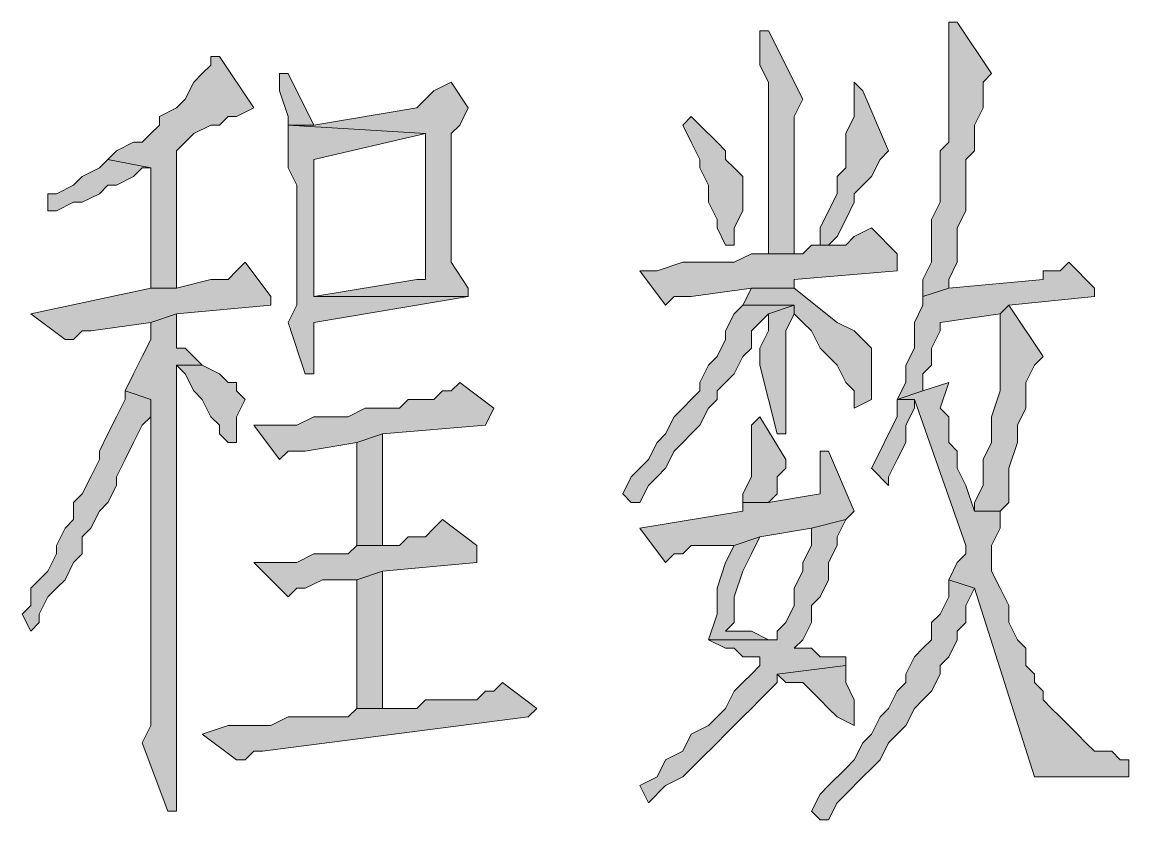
# Model space of a CAD drawing. Header units: millimetres. Extents: x 24 to 410, y 10 to 282.
# Drawn here: x 380.79 to 386.25, y 38.73 to 42.67 of the extents above; entities that cross this region are included whole.
import ezdxf

# ---------------------------------------------------------------- set-up
doc = ezdxf.new("R2010")
doc.units = ezdxf.units.MM

msp = doc.modelspace()

# ---------------------------------------------------------------- hatches: boundary and pattern name
h = msp.add_hatch(color=7)
h.dxf.hatch_style = 2
h.paths.add_polyline_path([(385.402667, 42.672), (385.360333, 42.672), (385.360333, 42.587333), (385.360333, 42.079333), (385.318, 42.037), (385.318, 41.783), (385.275667, 41.698333), (385.275667, 41.486667), (385.233333, 41.402), (385.233333, 41.317333), (385.360333, 41.359667), (385.360333, 41.402), (385.402667, 41.486667), (385.402667, 41.656), (385.445, 41.740667), (385.445, 41.994667), (385.487333, 42.037), (385.487333, 42.164), (385.529667, 42.248667), (385.529667, 42.375667), (385.572, 42.418)])
h = msp.add_hatch(color=7)
h.dxf.hatch_style = 2
h.paths.add_polyline_path([(384.471333, 42.629667), (384.429, 42.629667), (384.429, 42.545), (384.429, 42.460333), (384.471333, 42.375667), (384.471333, 41.529), (384.598333, 41.529), (384.598333, 42.079333), (384.598333, 42.121667), (384.598333, 42.206333), (384.640667, 42.291)])
h = msp.add_hatch(color=7)
h.dxf.hatch_style = 2
h.paths.add_polyline_path([(381.762, 42.502667), (381.719667, 42.502667), (381.719667, 42.460333), (381.677333, 42.418), (381.635, 42.375667), (381.592667, 42.291), (381.550333, 42.248667), (381.465667, 42.206333), (381.465667, 42.164), (381.423333, 42.121667), (381.381, 42.079333), (381.338667, 42.079333), (381.254, 42.037), (381.211667, 41.994667), (381.423333, 41.952333), (381.423333, 41.359667), (381.550333, 41.359667), (381.550333, 42.037), (381.592667, 42.079333), (381.635, 42.121667), (381.719667, 42.164), (381.762, 42.164), (381.804333, 42.206333), (381.846667, 42.206333), (381.931333, 42.248667)])
h = msp.add_hatch(color=7)
h.dxf.hatch_style = 2
h.paths.add_polyline_path([(382.100667, 42.418), (382.058333, 42.418), (382.058333, 42.333333), (382.100667, 42.206333), (382.100667, 42.164), (382.227667, 42.164)])
h = msp.add_hatch(color=7)
h.dxf.hatch_style = 2
h.paths.add_polyline_path([(382.905, 42.375667), (382.820333, 42.333333), (382.778, 42.291), (382.735667, 42.248667), (382.227667, 42.164), (382.100667, 42.164), (382.778, 42.121667), (382.778, 41.402), (382.735667, 41.402), (382.227667, 41.317333), (382.989667, 41.317333), (382.989667, 41.359667), (382.905, 41.486667), (382.905, 42.121667), (382.947333, 42.164), (382.989667, 42.248667)])
h = msp.add_hatch(color=7)
h.dxf.hatch_style = 2
h.paths.add_polyline_path([(384.894667, 42.375667), (384.894667, 42.206333), (384.852333, 42.121667), (384.852333, 41.952333), (384.81, 41.91), (384.81, 41.825333), (384.767667, 41.740667), (384.725333, 41.656), (384.725333, 41.571333), (384.683, 41.571333), (384.767667, 41.571333), (384.81, 41.613667), (384.852333, 41.698333), (384.894667, 41.783), (384.894667, 41.825333), (384.937, 41.867667), (384.979333, 41.91), (385.021667, 41.994667), (385.064, 42.037), (384.937, 42.333333)])
h = msp.add_hatch(color=7)
h.dxf.hatch_style = 2
h.paths.add_polyline_path([(382.100667, 42.164), (382.100667, 41.952333), (382.143, 41.867667), (382.143, 41.275), (382.100667, 41.190333), (382.185333, 40.936333), (382.227667, 40.936333), (382.227667, 40.978667), (382.227667, 41.190333), (382.989667, 41.317333), (382.227667, 41.317333), (382.227667, 41.359667), (382.227667, 41.529), (382.227667, 41.613667), (382.227667, 41.994667), (382.778, 42.121667)])
h = msp.add_hatch(color=7)
h.dxf.hatch_style = 2
h.paths.add_polyline_path([(384.090333, 42.206333), (384.048, 42.164), (384.090333, 42.079333), (384.132667, 41.994667), (384.132667, 41.952333), (384.175, 41.867667), (384.175, 41.783), (384.217333, 41.698333), (384.217333, 41.656), (384.259667, 41.571333), (384.302, 41.571333), (384.302, 41.656), (384.344333, 41.740667), (384.344333, 41.91), (384.302, 41.952333), (384.259667, 41.994667), (384.259667, 42.037), (384.217333, 42.079333), (384.132667, 42.164)])
h = msp.add_hatch(color=7)
h.dxf.hatch_style = 2
h.paths.add_polyline_path([(381.211667, 41.994667), (381.169333, 41.952333), (381.084667, 41.91), (381.042333, 41.867667), (380.957667, 41.825333), (380.915333, 41.825333), (380.915333, 41.740667), (380.957667, 41.740667), (381.042333, 41.783), (381.084667, 41.783), (381.169333, 41.825333), (381.211667, 41.867667), (381.254, 41.867667), (381.338667, 41.91), (381.381, 41.952333), (381.423333, 41.952333)])
h = msp.add_hatch(color=7)
h.dxf.hatch_style = 2
h.paths.add_polyline_path([(384.979333, 41.656), (384.894667, 41.613667), (384.852333, 41.571333), (384.683, 41.571333), (384.640667, 41.529), (384.386667, 41.529), (384.302, 41.486667), (384.048, 41.486667), (383.921, 41.444333), (383.836333, 41.444333), (383.963333, 41.275), (384.005667, 41.317333), (384.090333, 41.317333), (384.386667, 41.359667), (384.598333, 41.359667), (384.598333, 41.402), (385.106333, 41.444333), (385.106333, 41.529)])
h = msp.add_hatch(color=7)
h.dxf.hatch_style = 2
h.paths.add_polyline_path([(381.889, 41.486667), (381.846667, 41.444333), (381.804333, 41.402), (381.719667, 41.402), (381.550333, 41.359667), (381.423333, 41.359667), (380.830667, 41.232667), (381, 41.105667), (381.042333, 41.105667), (381.084667, 41.148), (381.127, 41.148), (381.423333, 41.190333), (381.550333, 41.232667), (382.016, 41.275), (382.016, 41.317333)])
h = msp.add_hatch(color=7)
h.dxf.hatch_style = 2
h.paths.add_polyline_path([(385.953, 41.486667), (385.910667, 41.444333), (385.826, 41.444333), (385.826, 41.402), (385.360333, 41.359667), (385.233333, 41.317333), (385.233333, 41.275), (385.191, 41.190333), (385.191, 41.063333), (385.148667, 40.978667), (385.148667, 40.894), (385.106333, 40.809333), (385.233333, 40.851667), (385.233333, 40.936333), (385.275667, 40.978667), (385.275667, 41.063333), (385.318, 41.148), (385.318, 41.190333), (385.614333, 41.232667), (385.656667, 41.275), (386.08, 41.317333), (386.08, 41.359667)])
h = msp.add_hatch(color=7)
h.dxf.hatch_style = 2
h.paths.add_polyline_path([(384.598333, 41.359667), (384.386667, 41.359667), (384.344333, 41.275), (384.598333, 41.275), (384.598333, 41.232667), (384.640667, 41.190333), (384.683, 41.148), (384.725333, 41.063333), (384.767667, 41.021), (384.81, 40.978667), (384.852333, 40.894), (384.894667, 40.851667), (384.894667, 40.767), (384.979333, 40.809333), (384.979333, 41.063333), (384.937, 41.105667), (384.894667, 41.148), (384.81, 41.190333)])
h = msp.add_hatch(color=7)
h.dxf.hatch_style = 2
h.paths.add_polyline_path([(381.550333, 41.232667), (381.423333, 41.190333), (381.423333, 41.105667), (381.381, 41.021), (381.338667, 40.936333), (381.296333, 40.851667), (381.423333, 40.809333), (381.423333, 39.454667), (381.423333, 39.412333), (381.423333, 39.200667), (381.381, 39.116), (381.508, 38.777333), (381.550333, 38.777333), (381.550333, 38.862), (381.550333, 40.978667), (381.677333, 40.978667), (381.592667, 41.063333), (381.550333, 41.063333)])
h = msp.add_hatch(color=7)
h.dxf.hatch_style = 2
h.paths.add_polyline_path([(384.344333, 41.275), (384.302, 41.232667), (384.259667, 41.148), (384.259667, 41.105667), (384.217333, 41.021), (384.175, 40.978667), (384.132667, 40.894), (384.132667, 40.851667), (384.090333, 40.809333), (384.048, 40.767), (384.005667, 40.724667), (383.963333, 40.64), (383.921, 40.597667), (383.878667, 40.513), (383.836333, 40.470667), (383.794, 40.428333), (383.751667, 40.343667), (383.794, 40.301333), (383.836333, 40.301333), (383.878667, 40.386), (383.921, 40.428333), (383.963333, 40.470667), (384.005667, 40.555333), (384.048, 40.597667), (384.090333, 40.64), (384.132667, 40.682333), (384.175, 40.767), (384.217333, 40.809333), (384.217333, 40.851667), (384.259667, 40.894), (384.302, 40.936333), (384.344333, 41.021), (384.386667, 41.063333), (384.386667, 41.148), (384.429, 41.190333), (384.471333, 41.232667), (384.598333, 41.275)])
h = msp.add_hatch(color=7)
h.dxf.hatch_style = 2
h.paths.add_polyline_path([(384.598333, 41.275), (384.471333, 41.232667), (384.471333, 41.148), (384.429, 41.063333), (384.429, 40.978667), (384.513667, 40.64), (384.556, 40.64), (384.556, 40.724667), (384.556, 41.148), (384.598333, 41.232667)])
h = msp.add_hatch(color=7)
h.dxf.hatch_style = 2
h.paths.add_polyline_path([(385.656667, 41.275), (385.614333, 41.232667), (385.614333, 40.851667), (385.572, 40.724667), (385.572, 40.597667), (385.529667, 40.513), (385.529667, 40.386), (385.487333, 40.301333), (385.487333, 40.259), (385.614333, 40.259), (385.656667, 40.301333), (385.656667, 40.470667), (385.699, 40.597667), (385.699, 40.682333), (385.741333, 40.767), (385.741333, 40.894), (385.783667, 40.978667), (385.826, 41.021)])
h = msp.add_hatch(color=7)
h.dxf.hatch_style = 2
h.paths.add_polyline_path([(381.677333, 40.978667), (381.550333, 40.978667), (381.592667, 40.936333), (381.635, 40.851667), (381.677333, 40.809333), (381.719667, 40.724667), (381.762, 40.682333), (381.762, 40.64), (381.804333, 40.597667), (381.846667, 40.597667), (381.846667, 40.724667), (381.889, 40.809333), (381.846667, 40.851667), (381.846667, 40.894), (381.804333, 40.894), (381.762, 40.936333)])
h = msp.add_hatch(color=7)
h.dxf.hatch_style = 2
h.paths.add_polyline_path([(381.296333, 40.851667), (381.296333, 40.809333), (381.254, 40.724667), (381.211667, 40.64), (381.169333, 40.555333), (381.169333, 40.513), (381.127, 40.428333), (381.084667, 40.343667), (381.042333, 40.301333), (381.042333, 40.216667), (381, 40.174333), (380.957667, 40.089667), (380.957667, 40.047333), (380.915333, 39.962667), (380.873, 39.920333), (380.830667, 39.878), (380.830667, 39.793333), (380.788333, 39.751), (380.830667, 39.666333), (380.873, 39.708667), (380.873, 39.751), (380.915333, 39.835667), (380.957667, 39.878), (381, 39.920333), (381.042333, 40.005), (381.084667, 40.047333), (381.084667, 40.132), (381.127, 40.174333), (381.169333, 40.259), (381.211667, 40.301333), (381.254, 40.386), (381.254, 40.428333), (381.296333, 40.513), (381.338667, 40.597667), (381.381, 40.682333), (381.423333, 40.724667), (381.423333, 40.809333)])
h = msp.add_hatch(color=7)
h.dxf.hatch_style = 2
h.paths.add_polyline_path([(382.947333, 40.894), (382.905, 40.851667), (382.862667, 40.851667), (382.820333, 40.809333), (382.693333, 40.809333), (382.651, 40.767), (382.481667, 40.767), (382.397, 40.724667), (382.227667, 40.724667), (382.143, 40.682333), (381.931333, 40.682333), (382.058333, 40.513), (382.100667, 40.555333), (382.185333, 40.555333), (382.439333, 40.597667), (382.566333, 40.64), (383.074333, 40.682333), (383.116667, 40.767)])
h = msp.add_hatch(color=7)
h.dxf.hatch_style = 2
h.paths.add_polyline_path([(385.360333, 40.894), (385.233333, 40.851667), (385.106333, 40.809333), (385.191, 40.809333), (385.445, 40.089667), (385.445, 40.047333), (385.402667, 40.005), (385.360333, 39.920333), (385.487333, 39.878), (385.783667, 38.946667), (386.249333, 38.946667), (386.249333, 39.031333), (386.207, 39.031333), (386.164667, 39.073667), (386.08, 39.073667), (386.037667, 39.116), (385.995333, 39.158333), (385.953, 39.200667), (385.910667, 39.243), (385.868333, 39.285333), (385.826, 39.327667), (385.826, 39.37), (385.783667, 39.412333), (385.783667, 39.454667), (385.741333, 39.497), (385.741333, 39.581667), (385.699, 39.624), (385.656667, 39.708667), (385.656667, 39.793333), (385.614333, 39.878), (385.572, 39.962667), (385.572, 40.089667), (385.614333, 40.174333), (385.614333, 40.259), (385.487333, 40.259), (385.445, 40.386), (385.402667, 40.470667), (385.402667, 40.555333), (385.360333, 40.597667), (385.360333, 40.724667), (385.318, 40.767)])
h = msp.add_hatch(color=7)
h.dxf.hatch_style = 2
h.paths.add_polyline_path([(385.106333, 40.809333), (385.106333, 40.724667), (385.064, 40.64), (385.021667, 40.555333), (384.979333, 40.470667), (385.064, 40.386), (385.064, 40.428333), (385.106333, 40.513), (385.148667, 40.597667), (385.148667, 40.682333), (385.191, 40.767), (385.191, 40.809333)])
h = msp.add_hatch(color=7)
h.dxf.hatch_style = 2
h.paths.add_polyline_path([(384.429, 40.724667), (384.386667, 40.682333), (384.386667, 40.428333), (384.344333, 40.343667), (384.344333, 40.301333), (384.471333, 40.301333), (384.513667, 40.343667), (384.513667, 40.428333), (384.556, 40.470667), (384.556, 40.513)])
h = msp.add_hatch(color=7)
h.dxf.hatch_style = 2
h.paths.add_polyline_path([(382.566333, 40.64), (382.439333, 40.597667), (382.439333, 40.089667), (382.566333, 40.089667)])
h = msp.add_hatch(color=7)
h.dxf.hatch_style = 2
h.paths.add_polyline_path([(384.767667, 40.555333), (384.725333, 40.555333), (384.725333, 40.513), (384.725333, 40.343667), (384.471333, 40.301333), (384.344333, 40.301333), (384.344333, 40.259), (383.836333, 40.174333), (383.963333, 40.005), (384.005667, 40.047333), (384.048, 40.047333), (384.090333, 40.089667), (384.302, 40.089667), (384.429, 40.132), (384.683, 40.174333), (384.852333, 40.216667), (384.894667, 40.259)])
h = msp.add_hatch(color=7)
h.dxf.hatch_style = 2
h.paths.add_polyline_path([(382.862667, 40.216667), (382.820333, 40.174333), (382.778, 40.132), (382.693333, 40.132), (382.651, 40.089667), (382.439333, 40.089667), (382.397, 40.047333), (382.227667, 40.047333), (382.143, 40.005), (381.931333, 40.005), (382.100667, 39.835667), (382.143, 39.878), (382.185333, 39.878), (382.27, 39.920333), (382.439333, 39.920333), (382.566333, 39.962667), (383.032, 40.005), (383.032, 40.089667)])
h = msp.add_hatch(color=7)
h.dxf.hatch_style = 2
h.paths.add_polyline_path([(384.852333, 40.216667), (384.683, 40.174333), (384.683, 40.089667), (384.640667, 40.005), (384.640667, 39.962667), (384.598333, 39.878), (384.598333, 39.793333), (384.556, 39.708667), (384.513667, 39.666333), (384.513667, 39.624), (384.175, 39.624), (384.259667, 39.581667), (384.302, 39.581667), (384.344333, 39.539333), (384.429, 39.539333), (384.429, 39.497), (384.386667, 39.454667), (384.344333, 39.412333), (384.302, 39.37), (384.259667, 39.285333), (384.217333, 39.243), (384.175, 39.200667), (384.090333, 39.158333), (384.048, 39.073667), (383.963333, 39.031333), (383.921, 38.946667), (383.836333, 38.904333), (383.878667, 38.819667), (383.963333, 38.904333), (384.048, 38.946667), (384.090333, 38.989), (384.132667, 39.031333), (384.217333, 39.116), (384.259667, 39.158333), (384.302, 39.200667), (384.344333, 39.243), (384.386667, 39.285333), (384.429, 39.327667), (384.471333, 39.37), (384.513667, 39.412333), (384.513667, 39.454667), (384.852333, 39.497), (384.852333, 39.539333), (384.81, 39.539333), (384.725333, 39.539333), (384.683, 39.581667), (384.598333, 39.581667), (384.640667, 39.624), (384.683, 39.708667), (384.683, 39.793333), (384.725333, 39.835667), (384.767667, 39.920333), (384.767667, 40.005), (384.81, 40.089667), (384.81, 40.132)])
h = msp.add_hatch(color=7)
h.dxf.hatch_style = 2
h.paths.add_polyline_path([(384.429, 40.132), (384.302, 40.089667), (384.259667, 40.005), (384.217333, 39.878), (384.217333, 39.751), (384.175, 39.624), (384.513667, 39.624), (384.471333, 39.624), (384.386667, 39.666333), (384.259667, 39.666333), (384.302, 39.708667), (384.302, 39.835667), (384.344333, 39.962667), (384.386667, 40.047333)])
h = msp.add_hatch(color=7)
h.dxf.hatch_style = 2
h.paths.add_polyline_path([(382.566333, 39.962667), (382.439333, 39.920333), (382.439333, 39.285333), (382.566333, 39.285333)])
h = msp.add_hatch(color=7)
h.dxf.hatch_style = 2
h.paths.add_polyline_path([(385.360333, 39.920333), (385.360333, 39.835667), (385.318, 39.751), (385.275667, 39.708667), (385.275667, 39.624), (385.233333, 39.581667), (385.191, 39.539333), (385.148667, 39.454667), (385.148667, 39.412333), (385.106333, 39.37), (385.064, 39.285333), (385.021667, 39.243), (384.979333, 39.158333), (384.937, 39.116), (384.894667, 39.031333), (384.852333, 38.989), (384.767667, 38.904333), (384.725333, 38.862), (384.683, 38.777333), (384.725333, 38.735), (384.767667, 38.735), (384.81, 38.819667), (384.852333, 38.862), (384.937, 38.946667), (384.979333, 38.989), (385.021667, 39.031333), (385.064, 39.116), (385.106333, 39.158333), (385.148667, 39.200667), (385.191, 39.285333), (385.233333, 39.327667), (385.275667, 39.37), (385.318, 39.454667), (385.318, 39.497), (385.360333, 39.539333), (385.402667, 39.624), (385.402667, 39.666333), (385.445, 39.708667), (385.445, 39.793333), (385.487333, 39.878)])
h = msp.add_hatch(color=7)
h.dxf.hatch_style = 2
h.paths.add_polyline_path([(384.852333, 39.497), (384.513667, 39.454667), (384.556, 39.412333), (384.640667, 39.412333), (384.683, 39.37), (384.725333, 39.327667), (384.767667, 39.285333), (384.81, 39.243), (384.894667, 39.200667), (384.894667, 39.327667), (384.852333, 39.412333)])
h = msp.add_hatch(color=7)
h.dxf.hatch_style = 2
h.paths.add_polyline_path([(383.159, 39.412333), (383.116667, 39.37), (383.074333, 39.37), (383.032, 39.327667), (382.778, 39.327667), (382.735667, 39.285333), (382.439333, 39.285333), (382.397, 39.243), (382.100667, 39.243), (382.016, 39.200667), (381.804333, 39.200667), (381.677333, 39.158333), (381.846667, 39.031333), (381.889, 39.031333), (381.931333, 39.073667), (381.973667, 39.073667), (383.286, 39.243), (383.328333, 39.285333)])

# ---------------------------------------------------------------- linework, layer by layer
at = {"color": 7, "lineweight": 0}
for points in [[(385.402667, 42.672), (385.360333, 42.672), (385.360333, 42.587333), (385.360333, 42.079333), (385.318, 42.037), (385.318, 41.783), (385.275667, 41.698333), (385.275667, 41.486667), (385.233333, 41.402), (385.233333, 41.317333), (385.360333, 41.359667), (385.360333, 41.402), (385.402667, 41.486667), (385.402667, 41.656), (385.445, 41.740667), (385.445, 41.994667), (385.487333, 42.037), (385.487333, 42.164), (385.529667, 42.248667), (385.529667, 42.375667), (385.572, 42.418)], [(384.471333, 42.629667), (384.429, 42.629667), (384.429, 42.545), (384.429, 42.460333), (384.471333, 42.375667), (384.471333, 41.529), (384.598333, 41.529), (384.598333, 42.079333), (384.598333, 42.121667), (384.598333, 42.206333), (384.640667, 42.291)], [(381.762, 42.502667), (381.719667, 42.502667), (381.719667, 42.460333), (381.677333, 42.418), (381.635, 42.375667), (381.592667, 42.291), (381.550333, 42.248667), (381.465667, 42.206333), (381.465667, 42.164), (381.423333, 42.121667), (381.381, 42.079333), (381.338667, 42.079333), (381.254, 42.037), (381.211667, 41.994667), (381.423333, 41.952333), (381.423333, 41.359667), (381.550333, 41.359667), (381.550333, 42.037), (381.592667, 42.079333), (381.635, 42.121667), (381.719667, 42.164), (381.762, 42.164), (381.804333, 42.206333), (381.846667, 42.206333), (381.931333, 42.248667)], [(382.100667, 42.418), (382.058333, 42.418), (382.058333, 42.333333), (382.100667, 42.206333), (382.100667, 42.164), (382.227667, 42.164)], [(382.905, 42.375667), (382.820333, 42.333333), (382.778, 42.291), (382.735667, 42.248667), (382.227667, 42.164), (382.100667, 42.164), (382.778, 42.121667), (382.778, 41.402), (382.735667, 41.402), (382.227667, 41.317333), (382.989667, 41.317333), (382.989667, 41.359667), (382.905, 41.486667), (382.905, 42.121667), (382.947333, 42.164), (382.989667, 42.248667)], [(384.894667, 42.375667), (384.894667, 42.206333), (384.852333, 42.121667), (384.852333, 41.952333), (384.81, 41.91), (384.81, 41.825333), (384.767667, 41.740667), (384.725333, 41.656), (384.725333, 41.571333), (384.683, 41.571333), (384.767667, 41.571333), (384.81, 41.613667), (384.852333, 41.698333), (384.894667, 41.783), (384.894667, 41.825333), (384.937, 41.867667), (384.979333, 41.91), (385.021667, 41.994667), (385.064, 42.037), (384.937, 42.333333)], [(382.100667, 42.164), (382.100667, 41.952333), (382.143, 41.867667), (382.143, 41.275), (382.100667, 41.190333), (382.185333, 40.936333), (382.227667, 40.936333), (382.227667, 40.978667), (382.227667, 41.190333), (382.989667, 41.317333), (382.227667, 41.317333), (382.227667, 41.359667), (382.227667, 41.529), (382.227667, 41.613667), (382.227667, 41.994667), (382.778, 42.121667)], [(384.090333, 42.206333), (384.048, 42.164), (384.090333, 42.079333), (384.132667, 41.994667), (384.132667, 41.952333), (384.175, 41.867667), (384.175, 41.783), (384.217333, 41.698333), (384.217333, 41.656), (384.259667, 41.571333), (384.302, 41.571333), (384.302, 41.656), (384.344333, 41.740667), (384.344333, 41.91), (384.302, 41.952333), (384.259667, 41.994667), (384.259667, 42.037), (384.217333, 42.079333), (384.132667, 42.164)], [(381.211667, 41.994667), (381.169333, 41.952333), (381.084667, 41.91), (381.042333, 41.867667), (380.957667, 41.825333), (380.915333, 41.825333), (380.915333, 41.740667), (380.957667, 41.740667), (381.042333, 41.783), (381.084667, 41.783), (381.169333, 41.825333), (381.211667, 41.867667), (381.254, 41.867667), (381.338667, 41.91), (381.381, 41.952333), (381.423333, 41.952333)], [(384.979333, 41.656), (384.894667, 41.613667), (384.852333, 41.571333), (384.683, 41.571333), (384.640667, 41.529), (384.386667, 41.529), (384.302, 41.486667), (384.048, 41.486667), (383.921, 41.444333), (383.836333, 41.444333), (383.963333, 41.275), (384.005667, 41.317333), (384.090333, 41.317333), (384.386667, 41.359667), (384.598333, 41.359667), (384.598333, 41.402), (385.106333, 41.444333), (385.106333, 41.529)], [(381.889, 41.486667), (381.846667, 41.444333), (381.804333, 41.402), (381.719667, 41.402), (381.550333, 41.359667), (381.423333, 41.359667), (380.830667, 41.232667), (381, 41.105667), (381.042333, 41.105667), (381.084667, 41.148), (381.127, 41.148), (381.423333, 41.190333), (381.550333, 41.232667), (382.016, 41.275), (382.016, 41.317333)], [(385.953, 41.486667), (385.910667, 41.444333), (385.826, 41.444333), (385.826, 41.402), (385.360333, 41.359667), (385.233333, 41.317333), (385.233333, 41.275), (385.191, 41.190333), (385.191, 41.063333), (385.148667, 40.978667), (385.148667, 40.894), (385.106333, 40.809333), (385.233333, 40.851667), (385.233333, 40.936333), (385.275667, 40.978667), (385.275667, 41.063333), (385.318, 41.148), (385.318, 41.190333), (385.614333, 41.232667), (385.656667, 41.275), (386.08, 41.317333), (386.08, 41.359667)], [(384.598333, 41.359667), (384.386667, 41.359667), (384.344333, 41.275), (384.598333, 41.275), (384.598333, 41.232667), (384.640667, 41.190333), (384.683, 41.148), (384.725333, 41.063333), (384.767667, 41.021), (384.81, 40.978667), (384.852333, 40.894), (384.894667, 40.851667), (384.894667, 40.767), (384.979333, 40.809333), (384.979333, 41.063333), (384.937, 41.105667), (384.894667, 41.148), (384.81, 41.190333)], [(381.550333, 41.232667), (381.423333, 41.190333), (381.423333, 41.105667), (381.381, 41.021), (381.338667, 40.936333), (381.296333, 40.851667), (381.423333, 40.809333), (381.423333, 39.454667), (381.423333, 39.412333), (381.423333, 39.200667), (381.381, 39.116), (381.508, 38.777333), (381.550333, 38.777333), (381.550333, 38.862), (381.550333, 40.978667), (381.677333, 40.978667), (381.592667, 41.063333), (381.550333, 41.063333)], [(384.344333, 41.275), (384.302, 41.232667), (384.259667, 41.148), (384.259667, 41.105667), (384.217333, 41.021), (384.175, 40.978667), (384.132667, 40.894), (384.132667, 40.851667), (384.090333, 40.809333), (384.048, 40.767), (384.005667, 40.724667), (383.963333, 40.64), (383.921, 40.597667), (383.878667, 40.513), (383.836333, 40.470667), (383.794, 40.428333), (383.751667, 40.343667), (383.794, 40.301333), (383.836333, 40.301333), (383.878667, 40.386), (383.921, 40.428333), (383.963333, 40.470667), (384.005667, 40.555333), (384.048, 40.597667), (384.090333, 40.64), (384.132667, 40.682333), (384.175, 40.767), (384.217333, 40.809333), (384.217333, 40.851667), (384.259667, 40.894), (384.302, 40.936333), (384.344333, 41.021), (384.386667, 41.063333), (384.386667, 41.148), (384.429, 41.190333), (384.471333, 41.232667), (384.598333, 41.275)], [(384.598333, 41.275), (384.471333, 41.232667), (384.471333, 41.148), (384.429, 41.063333), (384.429, 40.978667), (384.513667, 40.64), (384.556, 40.64), (384.556, 40.724667), (384.556, 41.148), (384.598333, 41.232667)], [(385.656667, 41.275), (385.614333, 41.232667), (385.614333, 40.851667), (385.572, 40.724667), (385.572, 40.597667), (385.529667, 40.513), (385.529667, 40.386), (385.487333, 40.301333), (385.487333, 40.259), (385.614333, 40.259), (385.656667, 40.301333), (385.656667, 40.470667), (385.699, 40.597667), (385.699, 40.682333), (385.741333, 40.767), (385.741333, 40.894), (385.783667, 40.978667), (385.826, 41.021)], [(381.677333, 40.978667), (381.550333, 40.978667), (381.592667, 40.936333), (381.635, 40.851667), (381.677333, 40.809333), (381.719667, 40.724667), (381.762, 40.682333), (381.762, 40.64), (381.804333, 40.597667), (381.846667, 40.597667), (381.846667, 40.724667), (381.889, 40.809333), (381.846667, 40.851667), (381.846667, 40.894), (381.804333, 40.894), (381.762, 40.936333)], [(381.296333, 40.851667), (381.296333, 40.809333), (381.254, 40.724667), (381.211667, 40.64), (381.169333, 40.555333), (381.169333, 40.513), (381.127, 40.428333), (381.084667, 40.343667), (381.042333, 40.301333), (381.042333, 40.216667), (381, 40.174333), (380.957667, 40.089667), (380.957667, 40.047333), (380.915333, 39.962667), (380.873, 39.920333), (380.830667, 39.878), (380.830667, 39.793333), (380.788333, 39.751), (380.830667, 39.666333), (380.873, 39.708667), (380.873, 39.751), (380.915333, 39.835667), (380.957667, 39.878), (381, 39.920333), (381.042333, 40.005), (381.084667, 40.047333), (381.084667, 40.132), (381.127, 40.174333), (381.169333, 40.259), (381.211667, 40.301333), (381.254, 40.386), (381.254, 40.428333), (381.296333, 40.513), (381.338667, 40.597667), (381.381, 40.682333), (381.423333, 40.724667), (381.423333, 40.809333)], [(382.947333, 40.894), (382.905, 40.851667), (382.862667, 40.851667), (382.820333, 40.809333), (382.693333, 40.809333), (382.651, 40.767), (382.481667, 40.767), (382.397, 40.724667), (382.227667, 40.724667), (382.143, 40.682333), (381.931333, 40.682333), (382.058333, 40.513), (382.100667, 40.555333), (382.185333, 40.555333), (382.439333, 40.597667), (382.566333, 40.64), (383.074333, 40.682333), (383.116667, 40.767)], [(385.360333, 40.894), (385.233333, 40.851667), (385.106333, 40.809333), (385.191, 40.809333), (385.445, 40.089667), (385.445, 40.047333), (385.402667, 40.005), (385.360333, 39.920333), (385.487333, 39.878), (385.783667, 38.946667), (386.249333, 38.946667), (386.249333, 39.031333), (386.207, 39.031333), (386.164667, 39.073667), (386.08, 39.073667), (386.037667, 39.116), (385.995333, 39.158333), (385.953, 39.200667), (385.910667, 39.243), (385.868333, 39.285333), (385.826, 39.327667), (385.826, 39.37), (385.783667, 39.412333), (385.783667, 39.454667), (385.741333, 39.497), (385.741333, 39.581667), (385.699, 39.624), (385.656667, 39.708667), (385.656667, 39.793333), (385.614333, 39.878), (385.572, 39.962667), (385.572, 40.089667), (385.614333, 40.174333), (385.614333, 40.259), (385.487333, 40.259), (385.445, 40.386), (385.402667, 40.470667), (385.402667, 40.555333), (385.360333, 40.597667), (385.360333, 40.724667), (385.318, 40.767)], [(385.106333, 40.809333), (385.106333, 40.724667), (385.064, 40.64), (385.021667, 40.555333), (384.979333, 40.470667), (385.064, 40.386), (385.064, 40.428333), (385.106333, 40.513), (385.148667, 40.597667), (385.148667, 40.682333), (385.191, 40.767), (385.191, 40.809333)], [(384.429, 40.724667), (384.386667, 40.682333), (384.386667, 40.428333), (384.344333, 40.343667), (384.344333, 40.301333), (384.471333, 40.301333), (384.513667, 40.343667), (384.513667, 40.428333), (384.556, 40.470667), (384.556, 40.513)], [(382.566333, 40.64), (382.439333, 40.597667), (382.439333, 40.089667), (382.566333, 40.089667)], [(384.767667, 40.555333), (384.725333, 40.555333), (384.725333, 40.513), (384.725333, 40.343667), (384.471333, 40.301333), (384.344333, 40.301333), (384.344333, 40.259), (383.836333, 40.174333), (383.963333, 40.005), (384.005667, 40.047333), (384.048, 40.047333), (384.090333, 40.089667), (384.302, 40.089667), (384.429, 40.132), (384.683, 40.174333), (384.852333, 40.216667), (384.894667, 40.259)], [(382.862667, 40.216667), (382.820333, 40.174333), (382.778, 40.132), (382.693333, 40.132), (382.651, 40.089667), (382.439333, 40.089667), (382.397, 40.047333), (382.227667, 40.047333), (382.143, 40.005), (381.931333, 40.005), (382.100667, 39.835667), (382.143, 39.878), (382.185333, 39.878), (382.27, 39.920333), (382.439333, 39.920333), (382.566333, 39.962667), (383.032, 40.005), (383.032, 40.089667)], [(384.852333, 40.216667), (384.683, 40.174333), (384.683, 40.089667), (384.640667, 40.005), (384.640667, 39.962667), (384.598333, 39.878), (384.598333, 39.793333), (384.556, 39.708667), (384.513667, 39.666333), (384.513667, 39.624), (384.175, 39.624), (384.259667, 39.581667), (384.302, 39.581667), (384.344333, 39.539333), (384.429, 39.539333), (384.429, 39.497), (384.386667, 39.454667), (384.344333, 39.412333), (384.302, 39.37), (384.259667, 39.285333), (384.217333, 39.243), (384.175, 39.200667), (384.090333, 39.158333), (384.048, 39.073667), (383.963333, 39.031333), (383.921, 38.946667), (383.836333, 38.904333), (383.878667, 38.819667), (383.963333, 38.904333), (384.048, 38.946667), (384.090333, 38.989), (384.132667, 39.031333), (384.217333, 39.116), (384.259667, 39.158333), (384.302, 39.200667), (384.344333, 39.243), (384.386667, 39.285333), (384.429, 39.327667), (384.471333, 39.37), (384.513667, 39.412333), (384.513667, 39.454667), (384.852333, 39.497), (384.852333, 39.539333), (384.81, 39.539333), (384.725333, 39.539333), (384.683, 39.581667), (384.598333, 39.581667), (384.640667, 39.624), (384.683, 39.708667), (384.683, 39.793333), (384.725333, 39.835667), (384.767667, 39.920333), (384.767667, 40.005), (384.81, 40.089667), (384.81, 40.132)], [(384.429, 40.132), (384.302, 40.089667), (384.259667, 40.005), (384.217333, 39.878), (384.217333, 39.751), (384.175, 39.624), (384.513667, 39.624), (384.471333, 39.624), (384.386667, 39.666333), (384.259667, 39.666333), (384.302, 39.708667), (384.302, 39.835667), (384.344333, 39.962667), (384.386667, 40.047333)], [(382.566333, 39.962667), (382.439333, 39.920333), (382.439333, 39.285333), (382.566333, 39.285333)], [(385.360333, 39.920333), (385.360333, 39.835667), (385.318, 39.751), (385.275667, 39.708667), (385.275667, 39.624), (385.233333, 39.581667), (385.191, 39.539333), (385.148667, 39.454667), (385.148667, 39.412333), (385.106333, 39.37), (385.064, 39.285333), (385.021667, 39.243), (384.979333, 39.158333), (384.937, 39.116), (384.894667, 39.031333), (384.852333, 38.989), (384.767667, 38.904333), (384.725333, 38.862), (384.683, 38.777333), (384.725333, 38.735), (384.767667, 38.735), (384.81, 38.819667), (384.852333, 38.862), (384.937, 38.946667), (384.979333, 38.989), (385.021667, 39.031333), (385.064, 39.116), (385.106333, 39.158333), (385.148667, 39.200667), (385.191, 39.285333), (385.233333, 39.327667), (385.275667, 39.37), (385.318, 39.454667), (385.318, 39.497), (385.360333, 39.539333), (385.402667, 39.624), (385.402667, 39.666333), (385.445, 39.708667), (385.445, 39.793333), (385.487333, 39.878)], [(384.852333, 39.497), (384.513667, 39.454667), (384.556, 39.412333), (384.640667, 39.412333), (384.683, 39.37), (384.725333, 39.327667), (384.767667, 39.285333), (384.81, 39.243), (384.894667, 39.200667), (384.894667, 39.327667), (384.852333, 39.412333)], [(383.159, 39.412333), (383.116667, 39.37), (383.074333, 39.37), (383.032, 39.327667), (382.778, 39.327667), (382.735667, 39.285333), (382.439333, 39.285333), (382.397, 39.243), (382.100667, 39.243), (382.016, 39.200667), (381.804333, 39.200667), (381.677333, 39.158333), (381.846667, 39.031333), (381.889, 39.031333), (381.931333, 39.073667), (381.973667, 39.073667), (383.286, 39.243), (383.328333, 39.285333)]]:
    msp.add_lwpolyline(points, close=True, dxfattribs=at)

doc.saveas('drawing.dxf')
